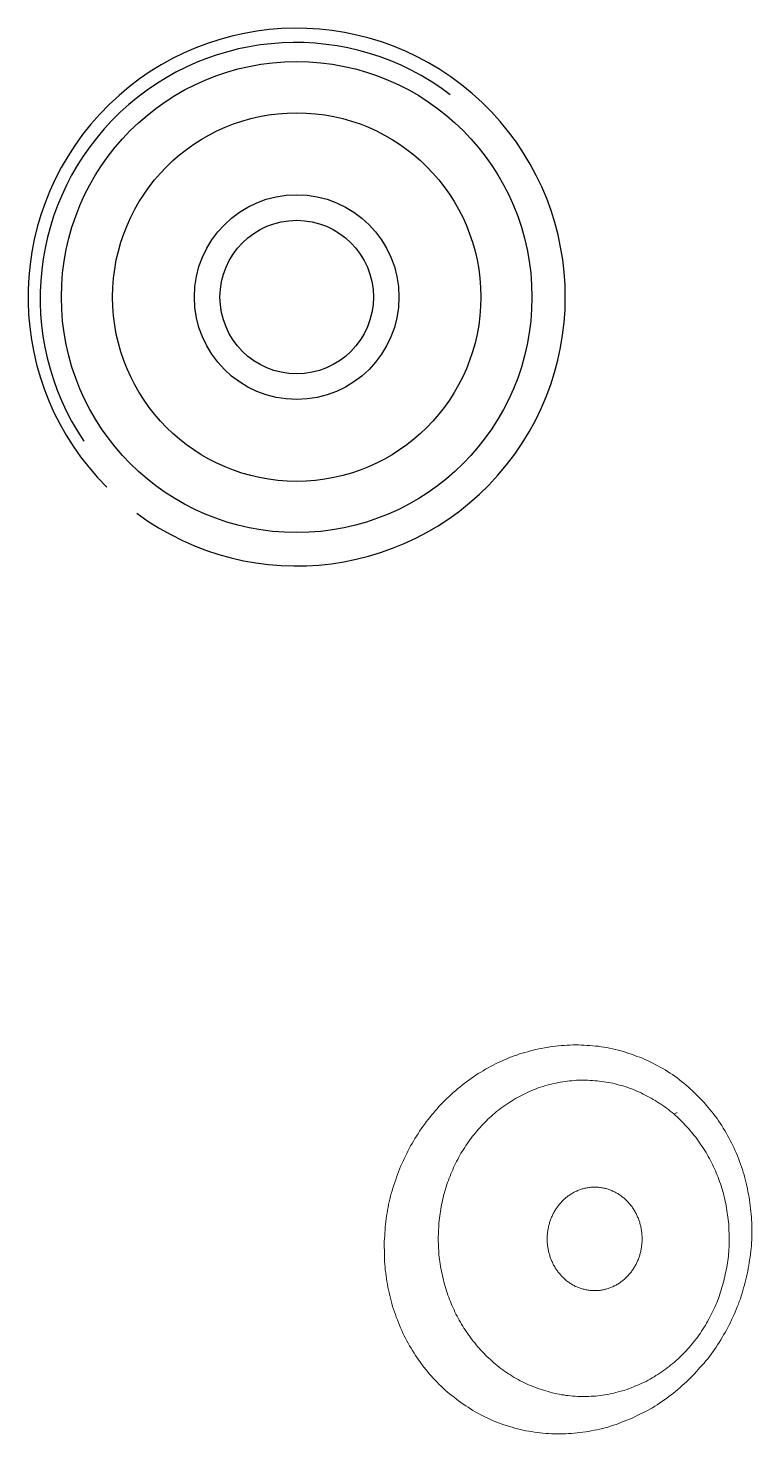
# Model space of a CAD drawing. Extents: x -5208 to -4788, y -2139 to -1842.
# Drawn here: x -4998.62 to -4991.54, y -2075.92 to -2062.19 of the extents above; entities that cross this region are included whole.
import ezdxf

# ---------------------------------------------------------------- set-up
doc = ezdxf.new("R2010")
doc.units = 0
doc.header["$LTSCALE"] = 7
doc.layers.get('0').update_dxf_attribs({"color": 2, "linetype": 'CONTINUOUS'})
doc.layers.add('Trimetric', color=7, linetype='CONTINUOUS')

msp = doc.modelspace()

# ---------------------------------------------------------------- linework, layer by layer
at = {"color": 7, "linetype": 'Continuous'}
for radius in [2.3, 1.8, 1, 0.75]:
    msp.add_circle((-4995.991, -2064.821), radius, dxfattribs=at)
for centre, radius, start, end in [((-4995.991, -2064.821), 2.626, 233.5121, 224.9983), ((-4996.002, -2064.832), 2.497, 52.7184, 213.9534)]:
    msp.add_arc(centre, radius, start, end, dxfattribs=at)
at = {"layer": 'Trimetric', "color": 0, "linetype": 'Continuous', "lineweight": 18}
for points in [[(-4993.46, -2072.135), (-4993.432, -2072.133), (-4993.404, -2072.131), (-4993.376, -2072.129), (-4993.348, -2072.128), (-4993.321, -2072.126), (-4993.293, -2072.124), (-4993.265, -2072.124), (-4993.237, -2072.125), (-4993.209, -2072.126), (-4993.181, -2072.128), (-4993.153, -2072.129), (-4993.125, -2072.13), (-4993.097, -2072.132), (-4993.07, -2072.135), (-4993.042, -2072.138), (-4993.014, -2072.142), (-4992.987, -2072.147), (-4992.959, -2072.151), (-4992.932, -2072.156), (-4992.904, -2072.162), (-4992.877, -2072.168), (-4992.85, -2072.175), (-4992.823, -2072.182), (-4992.796, -2072.189), (-4992.769, -2072.197), (-4992.743, -2072.207), (-4992.717, -2072.216), (-4992.691, -2072.226), (-4992.665, -2072.236), (-4992.638, -2072.245), (-4992.612, -2072.255), (-4992.587, -2072.266), (-4992.561, -2072.278), (-4992.536, -2072.291), (-4992.511, -2072.303), (-4992.486, -2072.316), (-4992.461, -2072.328), (-4992.437, -2072.341), (-4992.412, -2072.355), (-4992.388, -2072.369), (-4992.365, -2072.384), (-4992.341, -2072.399), (-4992.318, -2072.414), (-4992.295, -2072.43), (-4992.273, -2072.447), (-4992.25, -2072.464), (-4992.228, -2072.48), (-4992.206, -2072.498), (-4992.185, -2072.516), (-4992.163, -2072.534), (-4992.143, -2072.552), (-4992.123, -2072.572), (-4992.103, -2072.591), (-4992.083, -2072.611), (-4992.063, -2072.63), (-4992.043, -2072.65), (-4992.023, -2072.669), (-4992.005, -2072.691), (-4991.987, -2072.712), (-4991.969, -2072.734), (-4991.951, -2072.755), (-4991.934, -2072.777), (-4991.916, -2072.798), (-4991.899, -2072.82), (-4991.882, -2072.843), (-4991.866, -2072.866), (-4991.851, -2072.889), (-4991.835, -2072.912), (-4991.821, -2072.936), (-4991.806, -2072.96), (-4991.792, -2072.984), (-4991.778, -2073.008), (-4991.765, -2073.033), (-4991.752, -2073.057), (-4991.739, -2073.082), (-4991.727, -2073.107), (-4991.715, -2073.133), (-4991.704, -2073.158), (-4991.692, -2073.184), (-4991.682, -2073.209), (-4991.671, -2073.235), (-4991.661, -2073.262), (-4991.652, -2073.288), (-4991.642, -2073.314), (-4991.634, -2073.341), (-4991.625, -2073.367), (-4991.617, -2073.394), (-4991.61, -2073.421), (-4991.603, -2073.448), (-4991.596, -2073.475), (-4991.591, -2073.502), (-4991.585, -2073.53), (-4991.58, -2073.557), (-4991.574, -2073.584), (-4991.569, -2073.612), (-4991.563, -2073.639), (-4991.56, -2073.667), (-4991.557, -2073.695), (-4991.554, -2073.723), (-4991.552, -2073.75), (-4991.549, -2073.778), (-4991.546, -2073.806), (-4991.544, -2073.834), (-4991.543, -2073.862), (-4991.542, -2073.889), (-4991.541, -2073.917), (-4991.541, -2073.945), (-4991.542, -2073.973), (-4991.542, -2074.001), (-4991.543, -2074.029), (-4991.544, -2074.057), (-4991.546, -2074.085), (-4991.549, -2074.113), (-4991.551, -2074.14), (-4991.554, -2074.168), (-4991.558, -2074.196), (-4991.563, -2074.223), (-4991.568, -2074.251), (-4991.572, -2074.278), (-4991.577, -2074.306), (-4991.582, -2074.333), (-4991.587, -2074.361), (-4991.593, -2074.388), (-4991.6, -2074.415), (-4991.608, -2074.442), (-4991.615, -2074.469), (-4991.622, -2074.496), (-4991.63, -2074.523), (-4991.637, -2074.55), (-4991.645, -2074.576), (-4991.654, -2074.603), (-4991.664, -2074.629), (-4991.673, -2074.655), (-4991.684, -2074.681), (-4991.694, -2074.707), (-4991.705, -2074.733), (-4991.716, -2074.758), (-4991.728, -2074.784), (-4991.739, -2074.809), (-4991.751, -2074.834), (-4991.764, -2074.859), (-4991.777, -2074.884), (-4991.79, -2074.909), (-4991.804, -2074.933), (-4991.818, -2074.957), (-4991.831, -2074.982), (-4991.846, -2075.005), (-4991.861, -2075.029), (-4991.876, -2075.052), (-4991.891, -2075.076), (-4991.907, -2075.099), (-4991.923, -2075.122), (-4991.94, -2075.144), (-4991.956, -2075.167), (-4991.973, -2075.189), (-4991.991, -2075.211), (-4992.009, -2075.232), (-4992.028, -2075.253), (-4992.046, -2075.273), (-4992.065, -2075.294), (-4992.083, -2075.315), (-4992.102, -2075.336), (-4992.121, -2075.357), (-4992.141, -2075.376), (-4992.161, -2075.395), (-4992.182, -2075.414), (-4992.202, -2075.433), (-4992.222, -2075.452), (-4992.243, -2075.471), (-4992.264, -2075.489), (-4992.286, -2075.507), (-4992.307, -2075.525), (-4992.329, -2075.542), (-4992.352, -2075.558), (-4992.374, -2075.575), (-4992.397, -2075.591), (-4992.42, -2075.607), (-4992.443, -2075.623), (-4992.466, -2075.638), (-4992.49, -2075.653), (-4992.514, -2075.667), (-4992.538, -2075.681), (-4992.563, -2075.695), (-4992.588, -2075.707), (-4992.613, -2075.72), (-4992.637, -2075.732), (-4992.662, -2075.745), (-4992.687, -2075.757), (-4992.712, -2075.77), (-4992.738, -2075.78), (-4992.764, -2075.79), (-4992.79, -2075.8), (-4992.816, -2075.81), (-4992.842, -2075.82), (-4992.869, -2075.83), (-4992.895, -2075.839), (-4992.922, -2075.848), (-4992.948, -2075.856), (-4992.975, -2075.863), (-4993.002, -2075.87), (-4993.029, -2075.877), (-4993.057, -2075.883), (-4993.084, -2075.888), (-4993.111, -2075.894), (-4993.139, -2075.899), (-4993.166, -2075.903), (-4993.194, -2075.907), (-4993.222, -2075.911), (-4993.25, -2075.914), (-4993.277, -2075.916), (-4993.305, -2075.919), (-4993.333, -2075.92), (-4993.361, -2075.922), (-4993.389, -2075.923), (-4993.417, -2075.923), (-4993.445, -2075.923), (-4993.473, -2075.922), (-4993.5, -2075.921), (-4993.528, -2075.92), (-4993.556, -2075.918), (-4993.584, -2075.916), (-4993.612, -2075.913), (-4993.64, -2075.91), (-4993.667, -2075.906), (-4993.695, -2075.901), (-4993.722, -2075.897), (-4993.75, -2075.892), (-4993.777, -2075.886), (-4993.804, -2075.879), (-4993.831, -2075.873), (-4993.858, -2075.866), (-4993.885, -2075.858), (-4993.912, -2075.851), (-4993.939, -2075.842), (-4993.965, -2075.833), (-4993.992, -2075.824), (-4994.018, -2075.814), (-4994.044, -2075.804), (-4994.07, -2075.794), (-4994.095, -2075.783), (-4994.121, -2075.771), (-4994.146, -2075.76), (-4994.171, -2075.747), (-4994.196, -2075.734), (-4994.221, -2075.721), (-4994.245, -2075.708), (-4994.269, -2075.693), (-4994.292, -2075.678), (-4994.316, -2075.663), (-4994.339, -2075.648), (-4994.363, -2075.633), (-4994.386, -2075.618), (-4994.408, -2075.601), (-4994.43, -2075.583), (-4994.452, -2075.566), (-4994.474, -2075.549), (-4994.496, -2075.531), (-4994.518, -2075.514), (-4994.539, -2075.496), (-4994.559, -2075.477), (-4994.58, -2075.457), (-4994.6, -2075.438), (-4994.619, -2075.418), (-4994.638, -2075.398), (-4994.658, -2075.378), (-4994.676, -2075.357), (-4994.695, -2075.336), (-4994.713, -2075.315), (-4994.73, -2075.293), (-4994.748, -2075.271), (-4994.765, -2075.249), (-4994.781, -2075.226), (-4994.797, -2075.203), (-4994.813, -2075.181), (-4994.829, -2075.157), (-4994.844, -2075.134), (-4994.859, -2075.11), (-4994.873, -2075.086), (-4994.887, -2075.062), (-4994.901, -2075.038), (-4994.914, -2075.013), (-4994.927, -2074.989), (-4994.939, -2074.964), (-4994.952, -2074.939), (-4994.964, -2074.913), (-4994.975, -2074.888), (-4994.986, -2074.862), (-4994.997, -2074.836), (-4995.007, -2074.81), (-4995.017, -2074.784), (-4995.026, -2074.758), (-4995.035, -2074.731), (-4995.044, -2074.705), (-4995.053, -2074.678), (-4995.06, -2074.651), (-4995.067, -2074.625), (-4995.075, -2074.598), (-4995.081, -2074.571), (-4995.088, -2074.543), (-4995.094, -2074.516), (-4995.099, -2074.489), (-4995.104, -2074.461), (-4995.109, -2074.434), (-4995.114, -2074.406), (-4995.117, -2074.379), (-4995.121, -2074.351), (-4995.125, -2074.323), (-4995.127, -2074.295), (-4995.13, -2074.268), (-4995.132, -2074.24), (-4995.133, -2074.212), (-4995.133, -2074.184), (-4995.134, -2074.156), (-4995.134, -2074.128), (-4995.135, -2074.1), (-4995.135, -2074.072), (-4995.135, -2074.044), (-4995.133, -2074.016), (-4995.131, -2073.989), (-4995.129, -2073.961), (-4995.127, -2073.933), (-4995.125, -2073.905), (-4995.122, -2073.877), (-4995.12, -2073.85), (-4995.116, -2073.822), (-4995.112, -2073.794), (-4995.107, -2073.767), (-4995.102, -2073.739), (-4995.097, -2073.712), (-4995.092, -2073.684), (-4995.086, -2073.657), (-4995.08, -2073.63), (-4995.073, -2073.603), (-4995.066, -2073.576), (-4995.058, -2073.549), (-4995.05, -2073.522), (-4995.042, -2073.495), (-4995.033, -2073.469), (-4995.023, -2073.443), (-4995.014, -2073.417), (-4995.004, -2073.39), (-4994.995, -2073.364), (-4994.985, -2073.338), (-4994.975, -2073.312), (-4994.963, -2073.287), (-4994.951, -2073.261), (-4994.939, -2073.236), (-4994.927, -2073.211), (-4994.915, -2073.186), (-4994.903, -2073.161), (-4994.891, -2073.136), (-4994.877, -2073.111), (-4994.863, -2073.087), (-4994.849, -2073.063), (-4994.835, -2073.039), (-4994.82, -2073.015), (-4994.805, -2072.992), (-4994.79, -2072.968), (-4994.774, -2072.945), (-4994.758, -2072.922), (-4994.742, -2072.9), (-4994.725, -2072.877), (-4994.708, -2072.855), (-4994.691, -2072.833), (-4994.673, -2072.812), (-4994.655, -2072.79), (-4994.637, -2072.769), (-4994.619, -2072.748), (-4994.6, -2072.727), (-4994.581, -2072.707), (-4994.562, -2072.687), (-4994.542, -2072.667), (-4994.522, -2072.647), (-4994.502, -2072.628), (-4994.481, -2072.609), (-4994.46, -2072.59), (-4994.44, -2072.572), (-4994.418, -2072.554), (-4994.397, -2072.536), (-4994.375, -2072.518), (-4994.353, -2072.501), (-4994.331, -2072.484), (-4994.308, -2072.468), (-4994.286, -2072.452), (-4994.262, -2072.436), (-4994.239, -2072.421), (-4994.216, -2072.405), (-4994.192, -2072.391), (-4994.168, -2072.376), (-4994.144, -2072.362), (-4994.12, -2072.349), (-4994.095, -2072.335), (-4994.071, -2072.322), (-4994.046, -2072.309), (-4994.02, -2072.297), (-4993.995, -2072.285), (-4993.97, -2072.274), (-4993.944, -2072.263), (-4993.918, -2072.252), (-4993.892, -2072.242), (-4993.866, -2072.232), (-4993.84, -2072.223), (-4993.814, -2072.213), (-4993.787, -2072.206), (-4993.76, -2072.198), (-4993.733, -2072.191), (-4993.706, -2072.183), (-4993.679, -2072.176), (-4993.652, -2072.169), (-4993.625, -2072.162), (-4993.598, -2072.158), (-4993.57, -2072.153), (-4993.542, -2072.149), (-4993.515, -2072.144), (-4993.487, -2072.139)], [(-4993.189, -2072.468), (-4993.167, -2072.469), (-4993.145, -2072.47), (-4993.122, -2072.471), (-4993.1, -2072.472), (-4993.077, -2072.474), (-4993.055, -2072.475), (-4993.033, -2072.478), (-4993.011, -2072.481), (-4992.989, -2072.485), (-4992.966, -2072.488), (-4992.944, -2072.492), (-4992.922, -2072.495), (-4992.9, -2072.499), (-4992.878, -2072.505), (-4992.857, -2072.51), (-4992.835, -2072.516), (-4992.813, -2072.522), (-4992.792, -2072.528), (-4992.77, -2072.535), (-4992.749, -2072.542), (-4992.728, -2072.55), (-4992.707, -2072.558), (-4992.686, -2072.566), (-4992.666, -2072.575), (-4992.645, -2072.583), (-4992.625, -2072.593), (-4992.605, -2072.604), (-4992.585, -2072.614), (-4992.565, -2072.624), (-4992.545, -2072.634), (-4992.525, -2072.644), (-4992.506, -2072.656), (-4992.487, -2072.668), (-4992.468, -2072.68), (-4992.449, -2072.692), (-4992.431, -2072.704), (-4992.412, -2072.717), (-4992.393, -2072.729), (-4992.375, -2072.742), (-4992.357, -2072.756), (-4992.34, -2072.77), (-4992.322, -2072.784), (-4992.305, -2072.799), (-4992.288, -2072.813), (-4992.272, -2072.828), (-4992.255, -2072.844), (-4992.239, -2072.859), (-4992.223, -2072.875), (-4992.207, -2072.891), (-4992.192, -2072.907), (-4992.176, -2072.923), (-4992.162, -2072.94), (-4992.148, -2072.958), (-4992.133, -2072.975), (-4992.119, -2072.992), (-4992.104, -2073.009), (-4992.09, -2073.026), (-4992.077, -2073.045), (-4992.064, -2073.063), (-4992.052, -2073.081), (-4992.039, -2073.1), (-4992.026, -2073.118), (-4992.013, -2073.137), (-4992.001, -2073.156), (-4991.989, -2073.175), (-4991.978, -2073.194), (-4991.967, -2073.214), (-4991.956, -2073.233), (-4991.946, -2073.253), (-4991.936, -2073.273), (-4991.926, -2073.293), (-4991.916, -2073.314), (-4991.907, -2073.334), (-4991.898, -2073.354), (-4991.889, -2073.375), (-4991.881, -2073.396), (-4991.872, -2073.417), (-4991.864, -2073.438), (-4991.857, -2073.459), (-4991.849, -2073.48), (-4991.842, -2073.501), (-4991.836, -2073.523), (-4991.829, -2073.544), (-4991.823, -2073.565), (-4991.817, -2073.587), (-4991.811, -2073.609), (-4991.806, -2073.631), (-4991.801, -2073.652), (-4991.796, -2073.674), (-4991.792, -2073.696), (-4991.788, -2073.718), (-4991.785, -2073.741), (-4991.782, -2073.763), (-4991.779, -2073.785), (-4991.776, -2073.807), (-4991.773, -2073.83), (-4991.77, -2073.852), (-4991.768, -2073.874), (-4991.767, -2073.896), (-4991.766, -2073.919), (-4991.765, -2073.941), (-4991.764, -2073.964), (-4991.763, -2073.986), (-4991.762, -2074.008), (-4991.762, -2074.031), (-4991.763, -2074.053), (-4991.763, -2074.076), (-4991.764, -2074.098), (-4991.766, -2074.12), (-4991.767, -2074.143), (-4991.769, -2074.165), (-4991.771, -2074.187), (-4991.773, -2074.21), (-4991.776, -2074.232), (-4991.779, -2074.254), (-4991.783, -2074.276), (-4991.786, -2074.298), (-4991.791, -2074.32), (-4991.796, -2074.342), (-4991.801, -2074.364), (-4991.806, -2074.386), (-4991.811, -2074.408), (-4991.816, -2074.43), (-4991.821, -2074.452), (-4991.827, -2074.473), (-4991.834, -2074.494), (-4991.841, -2074.516), (-4991.848, -2074.537), (-4991.855, -2074.558), (-4991.862, -2074.58), (-4991.869, -2074.601), (-4991.877, -2074.622), (-4991.885, -2074.643), (-4991.894, -2074.663), (-4991.903, -2074.684), (-4991.912, -2074.704), (-4991.922, -2074.725), (-4991.932, -2074.745), (-4991.942, -2074.765), (-4991.952, -2074.784), (-4991.963, -2074.804), (-4991.974, -2074.824), (-4991.985, -2074.843), (-4991.996, -2074.863), (-4992.008, -2074.882), (-4992.02, -2074.9), (-4992.033, -2074.919), (-4992.045, -2074.938), (-4992.058, -2074.956), (-4992.071, -2074.974), (-4992.084, -2074.992), (-4992.098, -2075.01), (-4992.112, -2075.028), (-4992.126, -2075.045), (-4992.141, -2075.062), (-4992.155, -2075.079), (-4992.17, -2075.096), (-4992.185, -2075.113), (-4992.201, -2075.129), (-4992.216, -2075.145), (-4992.232, -2075.161), (-4992.248, -2075.176), (-4992.265, -2075.192), (-4992.281, -2075.207), (-4992.298, -2075.221), (-4992.315, -2075.236), (-4992.332, -2075.25), (-4992.35, -2075.264), (-4992.368, -2075.278), (-4992.386, -2075.291), (-4992.404, -2075.304), (-4992.422, -2075.317), (-4992.441, -2075.33), (-4992.46, -2075.342), (-4992.479, -2075.354), (-4992.498, -2075.366), (-4992.517, -2075.377), (-4992.536, -2075.388), (-4992.556, -2075.399), (-4992.576, -2075.41), (-4992.596, -2075.42), (-4992.616, -2075.429), (-4992.636, -2075.439), (-4992.657, -2075.447), (-4992.678, -2075.455), (-4992.699, -2075.463), (-4992.72, -2075.472), (-4992.741, -2075.48), (-4992.762, -2075.488), (-4992.783, -2075.495), (-4992.805, -2075.501), (-4992.826, -2075.506), (-4992.848, -2075.512), (-4992.87, -2075.518), (-4992.891, -2075.524), (-4992.913, -2075.53), (-4992.935, -2075.534), (-4992.957, -2075.538), (-4992.979, -2075.542), (-4993.001, -2075.545), (-4993.023, -2075.548), (-4993.046, -2075.551), (-4993.068, -2075.553), (-4993.09, -2075.554), (-4993.113, -2075.556), (-4993.135, -2075.557), (-4993.158, -2075.558), (-4993.18, -2075.558), (-4993.202, -2075.558), (-4993.225, -2075.557), (-4993.247, -2075.557), (-4993.27, -2075.555), (-4993.292, -2075.553), (-4993.314, -2075.552), (-4993.337, -2075.549), (-4993.359, -2075.547), (-4993.381, -2075.543), (-4993.403, -2075.54), (-4993.425, -2075.536), (-4993.447, -2075.532), (-4993.469, -2075.527), (-4993.491, -2075.521), (-4993.512, -2075.515), (-4993.534, -2075.509), (-4993.556, -2075.503), (-4993.577, -2075.497), (-4993.599, -2075.491), (-4993.62, -2075.483), (-4993.641, -2075.475), (-4993.662, -2075.467), (-4993.683, -2075.459), (-4993.703, -2075.451), (-4993.724, -2075.443), (-4993.745, -2075.433), (-4993.765, -2075.424), (-4993.785, -2075.414), (-4993.805, -2075.404), (-4993.825, -2075.393), (-4993.844, -2075.382), (-4993.864, -2075.371), (-4993.883, -2075.359), (-4993.902, -2075.347), (-4993.921, -2075.335), (-4993.939, -2075.323), (-4993.958, -2075.31), (-4993.976, -2075.297), (-4993.994, -2075.284), (-4994.012, -2075.27), (-4994.03, -2075.256), (-4994.047, -2075.242), (-4994.064, -2075.228), (-4994.081, -2075.213), (-4994.098, -2075.198), (-4994.114, -2075.183), (-4994.131, -2075.167), (-4994.147, -2075.152), (-4994.162, -2075.136), (-4994.178, -2075.12), (-4994.193, -2075.103), (-4994.207, -2075.086), (-4994.222, -2075.069), (-4994.236, -2075.052), (-4994.251, -2075.034), (-4994.265, -2075.017), (-4994.279, -2075), (-4994.292, -2074.982), (-4994.305, -2074.963), (-4994.318, -2074.945), (-4994.331, -2074.926), (-4994.343, -2074.908), (-4994.356, -2074.889), (-4994.368, -2074.871), (-4994.38, -2074.851), (-4994.391, -2074.832), (-4994.402, -2074.813), (-4994.413, -2074.793), (-4994.423, -2074.773), (-4994.434, -2074.753), (-4994.444, -2074.733), (-4994.453, -2074.713), (-4994.463, -2074.693), (-4994.472, -2074.672), (-4994.48, -2074.651), (-4994.489, -2074.631), (-4994.497, -2074.61), (-4994.504, -2074.589), (-4994.512, -2074.567), (-4994.519, -2074.546), (-4994.526, -2074.525), (-4994.533, -2074.503), (-4994.54, -2074.482), (-4994.546, -2074.461), (-4994.552, -2074.439), (-4994.557, -2074.417), (-4994.562, -2074.395), (-4994.567, -2074.373), (-4994.572, -2074.352), (-4994.577, -2074.33), (-4994.581, -2074.308), (-4994.585, -2074.286), (-4994.589, -2074.264), (-4994.592, -2074.241), (-4994.595, -2074.219), (-4994.597, -2074.197), (-4994.6, -2074.175), (-4994.602, -2074.152), (-4994.603, -2074.13), (-4994.605, -2074.108), (-4994.606, -2074.085), (-4994.606, -2074.063), (-4994.607, -2074.04), (-4994.608, -2074.018), (-4994.607, -2073.996), (-4994.606, -2073.973), (-4994.605, -2073.951), (-4994.604, -2073.928), (-4994.603, -2073.906), (-4994.602, -2073.884), (-4994.6, -2073.861), (-4994.597, -2073.839), (-4994.595, -2073.817), (-4994.592, -2073.795), (-4994.589, -2073.772), (-4994.586, -2073.75), (-4994.583, -2073.728), (-4994.579, -2073.706), (-4994.575, -2073.684), (-4994.57, -2073.662), (-4994.565, -2073.64), (-4994.56, -2073.618), (-4994.555, -2073.596), (-4994.549, -2073.575), (-4994.543, -2073.553), (-4994.536, -2073.532), (-4994.53, -2073.51), (-4994.523, -2073.489), (-4994.516, -2073.468), (-4994.508, -2073.447), (-4994.501, -2073.425), (-4994.492, -2073.405), (-4994.484, -2073.384), (-4994.475, -2073.363), (-4994.466, -2073.343), (-4994.457, -2073.322), (-4994.447, -2073.302), (-4994.438, -2073.282), (-4994.428, -2073.262), (-4994.417, -2073.242), (-4994.407, -2073.222), (-4994.396, -2073.202), (-4994.385, -2073.183), (-4994.373, -2073.164), (-4994.361, -2073.145), (-4994.348, -2073.126), (-4994.336, -2073.108), (-4994.323, -2073.089), (-4994.31, -2073.071), (-4994.298, -2073.052), (-4994.285, -2073.034), (-4994.271, -2073.017), (-4994.256, -2072.999), (-4994.242, -2072.982), (-4994.228, -2072.965), (-4994.213, -2072.948), (-4994.199, -2072.93), (-4994.184, -2072.914), (-4994.169, -2072.898), (-4994.153, -2072.881), (-4994.137, -2072.866), (-4994.121, -2072.85), (-4994.105, -2072.835), (-4994.088, -2072.82), (-4994.071, -2072.805), (-4994.054, -2072.79), (-4994.037, -2072.776), (-4994.019, -2072.762), (-4994.002, -2072.748), (-4993.984, -2072.735), (-4993.965, -2072.722), (-4993.946, -2072.71), (-4993.928, -2072.698), (-4993.909, -2072.685), (-4993.89, -2072.673), (-4993.871, -2072.661), (-4993.852, -2072.649), (-4993.832, -2072.639), (-4993.812, -2072.629), (-4993.793, -2072.618), (-4993.773, -2072.608), (-4993.753, -2072.598), (-4993.733, -2072.587), (-4993.712, -2072.578), (-4993.692, -2072.57), (-4993.671, -2072.561), (-4993.65, -2072.553), (-4993.629, -2072.545), (-4993.608, -2072.538), (-4993.586, -2072.531), (-4993.565, -2072.525), (-4993.543, -2072.518), (-4993.522, -2072.512), (-4993.5, -2072.507), (-4993.478, -2072.502), (-4993.456, -2072.497), (-4993.434, -2072.492), (-4993.412, -2072.488), (-4993.39, -2072.484), (-4993.368, -2072.481), (-4993.346, -2072.478), (-4993.324, -2072.476), (-4993.301, -2072.474), (-4993.279, -2072.472), (-4993.257, -2072.47), (-4993.234, -2072.469), (-4993.212, -2072.469)], [(-4993.078, -2073.513), (-4993.088, -2073.514), (-4993.097, -2073.514), (-4993.107, -2073.515), (-4993.116, -2073.515), (-4993.126, -2073.516), (-4993.135, -2073.518), (-4993.145, -2073.519), (-4993.154, -2073.521), (-4993.163, -2073.522), (-4993.173, -2073.524), (-4993.182, -2073.526), (-4993.191, -2073.529), (-4993.2, -2073.531), (-4993.209, -2073.534), (-4993.218, -2073.537), (-4993.227, -2073.54), (-4993.236, -2073.544), (-4993.245, -2073.547), (-4993.254, -2073.551), (-4993.262, -2073.555), (-4993.271, -2073.56), (-4993.279, -2073.564), (-4993.288, -2073.568), (-4993.296, -2073.573), (-4993.304, -2073.578), (-4993.312, -2073.583), (-4993.32, -2073.588), (-4993.328, -2073.594), (-4993.336, -2073.599), (-4993.344, -2073.605), (-4993.351, -2073.61), (-4993.359, -2073.616), (-4993.366, -2073.623), (-4993.373, -2073.629), (-4993.38, -2073.635), (-4993.387, -2073.642), (-4993.394, -2073.648), (-4993.4, -2073.655), (-4993.407, -2073.662), (-4993.413, -2073.67), (-4993.419, -2073.677), (-4993.425, -2073.684), (-4993.431, -2073.691), (-4993.437, -2073.699), (-4993.443, -2073.707), (-4993.448, -2073.715), (-4993.453, -2073.722), (-4993.459, -2073.73), (-4993.464, -2073.738), (-4993.469, -2073.746), (-4993.474, -2073.755), (-4993.478, -2073.763), (-4993.483, -2073.771), (-4993.487, -2073.78), (-4993.491, -2073.788), (-4993.495, -2073.797), (-4993.499, -2073.806), (-4993.503, -2073.815), (-4993.506, -2073.823), (-4993.509, -2073.832), (-4993.513, -2073.841), (-4993.516, -2073.85), (-4993.519, -2073.86), (-4993.521, -2073.869), (-4993.524, -2073.878), (-4993.526, -2073.887), (-4993.529, -2073.896), (-4993.531, -2073.906), (-4993.532, -2073.915), (-4993.534, -2073.924), (-4993.535, -2073.934), (-4993.537, -2073.943), (-4993.538, -2073.953), (-4993.539, -2073.962), (-4993.54, -2073.971), (-4993.541, -2073.981), (-4993.541, -2073.99), (-4993.542, -2074), (-4993.542, -2074.01), (-4993.543, -2074.019), (-4993.542, -2074.029), (-4993.542, -2074.038), (-4993.542, -2074.048), (-4993.541, -2074.057), (-4993.54, -2074.067), (-4993.539, -2074.076), (-4993.538, -2074.085), (-4993.537, -2074.095), (-4993.536, -2074.104), (-4993.534, -2074.114), (-4993.532, -2074.123), (-4993.53, -2074.132), (-4993.528, -2074.142), (-4993.526, -2074.151), (-4993.524, -2074.16), (-4993.521, -2074.169), (-4993.518, -2074.178), (-4993.516, -2074.188), (-4993.513, -2074.197), (-4993.51, -2074.206), (-4993.506, -2074.215), (-4993.503, -2074.223), (-4993.499, -2074.232), (-4993.495, -2074.241), (-4993.491, -2074.25), (-4993.487, -2074.258), (-4993.483, -2074.267), (-4993.479, -2074.275), (-4993.474, -2074.283), (-4993.469, -2074.292), (-4993.464, -2074.3), (-4993.459, -2074.308), (-4993.454, -2074.316), (-4993.448, -2074.324), (-4993.443, -2074.331), (-4993.438, -2074.339), (-4993.432, -2074.347), (-4993.426, -2074.354), (-4993.419, -2074.361), (-4993.413, -2074.369), (-4993.407, -2074.376), (-4993.401, -2074.383), (-4993.394, -2074.39), (-4993.387, -2074.396), (-4993.38, -2074.403), (-4993.373, -2074.409), (-4993.366, -2074.416), (-4993.359, -2074.422), (-4993.352, -2074.428), (-4993.344, -2074.434), (-4993.336, -2074.439), (-4993.329, -2074.445), (-4993.321, -2074.45), (-4993.313, -2074.455), (-4993.305, -2074.46), (-4993.297, -2074.465), (-4993.288, -2074.47), (-4993.28, -2074.474), (-4993.271, -2074.479), (-4993.263, -2074.483), (-4993.254, -2074.487), (-4993.245, -2074.49), (-4993.236, -2074.494), (-4993.227, -2074.497), (-4993.219, -2074.501), (-4993.21, -2074.504), (-4993.2, -2074.506), (-4993.191, -2074.509), (-4993.182, -2074.511), (-4993.173, -2074.514), (-4993.164, -2074.516), (-4993.154, -2074.517), (-4993.145, -2074.519), (-4993.135, -2074.52), (-4993.126, -2074.522), (-4993.116, -2074.523), (-4993.107, -2074.523), (-4993.097, -2074.524), (-4993.088, -2074.524), (-4993.078, -2074.524), (-4993.069, -2074.524), (-4993.059, -2074.523), (-4993.05, -2074.523), (-4993.04, -2074.522), (-4993.031, -2074.522), (-4993.022, -2074.52), (-4993.012, -2074.518), (-4993.003, -2074.517), (-4992.993, -2074.515), (-4992.984, -2074.514), (-4992.975, -2074.511), (-4992.966, -2074.509), (-4992.956, -2074.506), (-4992.947, -2074.504), (-4992.938, -2074.5), (-4992.929, -2074.497), (-4992.92, -2074.494), (-4992.912, -2074.49), (-4992.903, -2074.487), (-4992.894, -2074.483), (-4992.886, -2074.478), (-4992.877, -2074.474), (-4992.869, -2074.469), (-4992.86, -2074.465), (-4992.852, -2074.46), (-4992.844, -2074.455), (-4992.836, -2074.45), (-4992.828, -2074.444), (-4992.821, -2074.439), (-4992.813, -2074.433), (-4992.806, -2074.427), (-4992.798, -2074.421), (-4992.791, -2074.415), (-4992.784, -2074.409), (-4992.777, -2074.402), (-4992.77, -2074.396), (-4992.763, -2074.389), (-4992.756, -2074.382), (-4992.75, -2074.375), (-4992.743, -2074.368), (-4992.737, -2074.361), (-4992.731, -2074.354), (-4992.725, -2074.346), (-4992.719, -2074.339), (-4992.714, -2074.331), (-4992.708, -2074.323), (-4992.703, -2074.315), (-4992.698, -2074.308), (-4992.693, -2074.299), (-4992.688, -2074.291), (-4992.683, -2074.283), (-4992.679, -2074.274), (-4992.674, -2074.266), (-4992.67, -2074.258), (-4992.666, -2074.249), (-4992.662, -2074.24), (-4992.658, -2074.232), (-4992.654, -2074.223), (-4992.651, -2074.214), (-4992.647, -2074.205), (-4992.644, -2074.196), (-4992.641, -2074.187), (-4992.638, -2074.178), (-4992.635, -2074.169), (-4992.633, -2074.16), (-4992.631, -2074.151), (-4992.628, -2074.141), (-4992.626, -2074.132), (-4992.624, -2074.123), (-4992.623, -2074.113), (-4992.621, -2074.104), (-4992.62, -2074.095), (-4992.619, -2074.085), (-4992.617, -2074.076), (-4992.616, -2074.066), (-4992.616, -2074.057), (-4992.615, -2074.047), (-4992.615, -2074.038), (-4992.615, -2074.028), (-4992.614, -2074.019), (-4992.614, -2074.009), (-4992.615, -2074), (-4992.615, -2073.99), (-4992.616, -2073.981), (-4992.616, -2073.971), (-4992.617, -2073.962), (-4992.618, -2073.952), (-4992.619, -2073.943), (-4992.621, -2073.933), (-4992.622, -2073.924), (-4992.624, -2073.915), (-4992.626, -2073.905), (-4992.628, -2073.896), (-4992.63, -2073.887), (-4992.633, -2073.877), (-4992.635, -2073.868), (-4992.638, -2073.859), (-4992.641, -2073.85), (-4992.644, -2073.841), (-4992.647, -2073.832), (-4992.65, -2073.823), (-4992.654, -2073.814), (-4992.658, -2073.806), (-4992.662, -2073.797), (-4992.665, -2073.788), (-4992.669, -2073.779), (-4992.674, -2073.771), (-4992.678, -2073.763), (-4992.683, -2073.754), (-4992.688, -2073.746), (-4992.692, -2073.738), (-4992.697, -2073.73), (-4992.703, -2073.722), (-4992.708, -2073.714), (-4992.713, -2073.706), (-4992.719, -2073.698), (-4992.725, -2073.691), (-4992.731, -2073.683), (-4992.737, -2073.676), (-4992.743, -2073.669), (-4992.749, -2073.662), (-4992.756, -2073.655), (-4992.763, -2073.648), (-4992.77, -2073.642), (-4992.776, -2073.635), (-4992.783, -2073.628), (-4992.791, -2073.622), (-4992.798, -2073.616), (-4992.805, -2073.61), (-4992.813, -2073.604), (-4992.82, -2073.598), (-4992.828, -2073.593), (-4992.836, -2073.588), (-4992.844, -2073.582), (-4992.852, -2073.577), (-4992.86, -2073.572), (-4992.869, -2073.568), (-4992.877, -2073.563), (-4992.885, -2073.559), (-4992.894, -2073.555), (-4992.903, -2073.551), (-4992.911, -2073.547), (-4992.92, -2073.543), (-4992.929, -2073.54), (-4992.938, -2073.537), (-4992.947, -2073.534), (-4992.956, -2073.531), (-4992.965, -2073.528), (-4992.975, -2073.526), (-4992.984, -2073.524), (-4992.993, -2073.522), (-4993.003, -2073.521), (-4993.012, -2073.519), (-4993.021, -2073.518), (-4993.031, -2073.516), (-4993.04, -2073.515), (-4993.05, -2073.515), (-4993.059, -2073.514), (-4993.069, -2073.514)]]:
    msp.add_lwpolyline(points, close=True, dxfattribs=at)
msp.add_lwpolyline([(-4992.301, -2072.802), (-4992.273, -2072.783)], dxfattribs=at)

doc.saveas('drawing.dxf')
